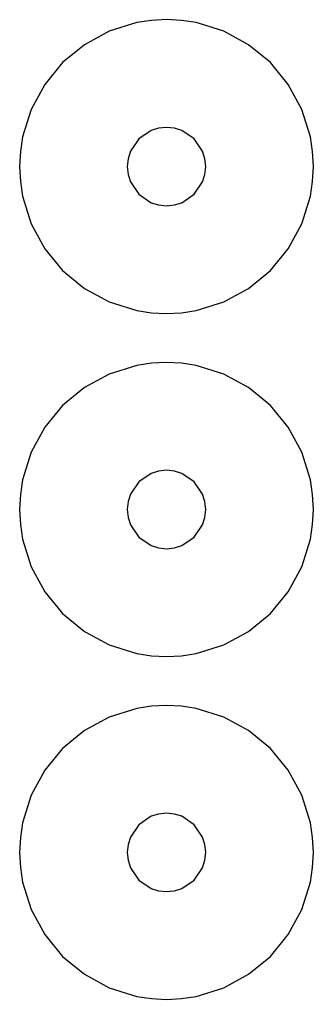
# Model space of a CAD drawing. Extents: x 4 to 202, y 4 to 290.
# Drawn here: x 165.6 to 195.6, y 190 to 290 of the extents above; entities that cross this region are included whole.
import ezdxf

# ---------------------------------------------------------------- set-up
doc = ezdxf.new("R2010")
doc.units = 0

msp = doc.modelspace()

# ---------------------------------------------------------------- linework, layer by layer
at = {"layer": 'Layer 1'}
for p, q in [((177.531977, 289.684253), (174.716324, 288.810225)), ((179.021337, 289.911557), (177.531977, 289.684253)), ((180.555, 289.989), (179.021337, 289.911557)), ((182.088663, 289.911557), (180.555, 289.989)), ((180.555, 289.989), (180.555, 289.989)), ((183.578023, 289.684253), (182.088663, 289.911557)), ((186.393676, 288.810225), (183.578023, 289.684253)), ((174.716324, 288.810225), (172.168358, 287.427235)), ((188.941642, 287.427235), (186.393676, 288.810225)), ((172.168358, 287.427235), (169.948399, 285.595601)), ((191.161601, 285.595601), (188.941642, 287.427235)), ((169.948399, 285.595601), (168.116765, 283.375642)), ((192.993235, 283.375642), (191.161601, 285.595601)), ((168.116765, 283.375642), (166.733775, 280.827676)), ((194.376225, 280.827676), (192.993235, 283.375642)), ((166.733775, 280.827676), (165.859747, 278.012023)), ((195.250253, 278.012023), (194.376225, 280.827676)), ((165.859747, 278.012023), (165.632443, 276.522663)), ((178.998023, 278.674659), (177.726576, 277.817424)), ((179.748863, 278.907734), (178.998023, 278.674659)), ((180.555, 278.989), (179.748863, 278.907734)), ((181.36114, 278.907734), (180.555, 278.989)), ((180.555, 278.989), (180.555, 278.989)), ((182.111981, 278.674659), (181.36114, 278.907734)), ((183.383427, 277.817424), (182.111981, 278.674659)), ((195.477557, 276.522663), (195.250253, 278.012023)), ((177.726576, 277.817424), (176.869341, 276.545977)), ((184.24066, 276.545977), (183.383427, 277.817424)), ((165.632443, 276.522663), (165.555, 274.989)), ((176.869341, 276.545977), (176.636266, 275.795137)), ((184.473734, 275.795137), (184.24066, 276.545977)), ((195.555, 274.989), (195.477557, 276.522663)), ((176.636266, 275.795137), (176.555, 274.989)), ((184.555, 274.989), (184.473734, 275.795137)), ((165.555, 274.989), (165.632443, 273.455336)), ((176.555, 274.989), (176.636266, 274.18286)), ((176.636266, 274.18286), (176.869341, 273.432019)), ((184.24066, 273.432019), (184.473734, 274.18286)), ((184.473734, 274.18286), (184.555, 274.989)), ((195.477557, 273.455336), (195.555, 274.989)), ((165.632443, 273.455336), (165.859747, 271.965974)), ((176.869341, 273.432019), (177.726576, 272.160572)), ((183.383427, 272.160572), (184.24066, 273.432019)), ((195.250253, 271.965974), (195.477557, 273.455336)), ((177.726576, 272.160572), (178.998023, 271.30334)), ((182.111981, 271.30334), (183.383427, 272.160572)), ((165.859747, 271.965974), (166.733775, 269.150319)), ((178.998023, 271.30334), (179.748863, 271.070266)), ((179.748863, 271.070266), (180.555, 270.989)), ((180.555, 270.989), (181.36114, 271.070266)), ((181.36114, 271.070266), (182.111981, 271.30334)), ((194.376225, 269.150319), (195.250253, 271.965974)), ((166.733775, 269.150319), (168.116765, 266.602354)), ((192.993235, 266.602354), (194.376225, 269.150319)), ((168.116765, 266.602354), (169.948399, 264.382395)), ((191.161601, 264.382395), (192.993235, 266.602354)), ((169.948399, 264.382395), (172.168358, 262.550762)), ((188.941642, 262.550762), (191.161601, 264.382395)), ((172.168358, 262.550762), (174.716324, 261.167773)), ((186.393676, 261.167773), (188.941642, 262.550762)), ((174.716324, 261.167773), (177.531977, 260.293746)), ((183.578023, 260.293746), (186.393676, 261.167773)), ((177.531977, 260.293746), (179.021337, 260.066443)), ((179.021337, 260.066443), (180.555, 259.989)), ((180.555, 259.989), (182.088663, 260.066443)), ((182.088663, 260.066443), (183.578023, 260.293746)), ((177.531977, 254.684253), (174.716324, 253.810225)), ((179.021337, 254.911557), (177.531977, 254.684253)), ((180.555, 254.989), (179.021337, 254.911557)), ((182.088663, 254.911557), (180.555, 254.989)), ((180.555, 254.989), (180.555, 254.989)), ((183.578023, 254.684253), (182.088663, 254.911557)), ((186.393676, 253.810225), (183.578023, 254.684253)), ((174.716324, 253.810225), (172.168358, 252.427235)), ((188.941642, 252.427235), (186.393676, 253.810225)), ((172.168358, 252.427235), (169.948399, 250.595601)), ((191.161601, 250.595601), (188.941642, 252.427235)), ((169.948399, 250.595601), (168.116765, 248.375642)), ((192.993235, 248.375642), (191.161601, 250.595601)), ((168.116765, 248.375642), (166.733775, 245.827676)), ((194.376225, 245.827676), (192.993235, 248.375642)), ((166.733775, 245.827676), (165.859747, 243.012023)), ((195.250253, 243.012023), (194.376225, 245.827676)), ((165.859747, 243.012023), (165.632443, 241.522663)), ((178.998023, 243.674659), (177.726576, 242.817424)), ((179.748863, 243.907734), (178.998023, 243.674659)), ((180.555, 243.989), (179.748863, 243.907734)), ((181.36114, 243.907734), (180.555, 243.989)), ((180.555, 243.989), (180.555, 243.989)), ((182.111981, 243.674659), (181.36114, 243.907734)), ((183.383427, 242.817424), (182.111981, 243.674659)), ((195.477557, 241.522663), (195.250253, 243.012023)), ((177.726576, 242.817424), (176.869341, 241.545977)), ((184.24066, 241.545977), (183.383427, 242.817424)), ((165.632443, 241.522663), (165.555, 239.989)), ((176.869341, 241.545977), (176.636266, 240.795137)), ((184.473734, 240.795137), (184.24066, 241.545977)), ((195.555, 239.989), (195.477557, 241.522663)), ((176.636266, 240.795137), (176.555, 239.989)), ((184.555, 239.989), (184.473734, 240.795137)), ((165.555, 239.989), (165.632443, 238.455336)), ((176.555, 239.989), (176.636266, 239.18286)), ((176.636266, 239.18286), (176.869341, 238.432019)), ((184.24066, 238.432019), (184.473734, 239.18286)), ((184.473734, 239.18286), (184.555, 239.989)), ((195.477557, 238.455336), (195.555, 239.989)), ((165.632443, 238.455336), (165.859747, 236.965974)), ((176.869341, 238.432019), (177.726576, 237.160573)), ((183.383427, 237.160573), (184.24066, 238.432019)), ((195.250253, 236.965974), (195.477557, 238.455336)), ((177.726576, 237.160573), (178.998023, 236.30334)), ((182.111981, 236.30334), (183.383427, 237.160573)), ((165.859747, 236.965974), (166.733775, 234.150319)), ((178.998023, 236.30334), (179.748863, 236.070266)), ((179.748863, 236.070266), (180.555, 235.989)), ((180.555, 235.989), (181.36114, 236.070266)), ((181.36114, 236.070266), (182.111981, 236.30334)), ((194.376225, 234.150319), (195.250253, 236.965974)), ((166.733775, 234.150319), (168.116765, 231.602354)), ((192.993235, 231.602354), (194.376225, 234.150319)), ((168.116765, 231.602354), (169.948399, 229.382395)), ((191.161601, 229.382395), (192.993235, 231.602354)), ((169.948399, 229.382395), (172.168358, 227.550762)), ((188.941642, 227.550762), (191.161601, 229.382395)), ((172.168358, 227.550762), (174.716324, 226.167773)), ((186.393676, 226.167773), (188.941642, 227.550762)), ((174.716324, 226.167773), (177.531977, 225.293746)), ((183.578023, 225.293746), (186.393676, 226.167773)), ((177.531977, 225.293746), (179.021337, 225.066443)), ((179.021337, 225.066443), (180.555, 224.989)), ((180.555, 224.989), (182.088663, 225.066443)), ((182.088663, 225.066443), (183.578023, 225.293746)), ((177.531977, 219.684253), (174.716324, 218.810225)), ((179.021337, 219.911557), (177.531977, 219.684253)), ((180.555, 219.989), (179.021337, 219.911557)), ((182.088663, 219.911557), (180.555, 219.989)), ((180.555, 219.989), (180.555, 219.989)), ((183.578023, 219.684253), (182.088663, 219.911557)), ((186.393676, 218.810225), (183.578023, 219.684253)), ((174.716324, 218.810225), (172.168358, 217.427235)), ((188.941642, 217.427235), (186.393676, 218.810225)), ((172.168358, 217.427235), (169.948399, 215.595601)), ((191.161601, 215.595601), (188.941642, 217.427235)), ((169.948399, 215.595601), (168.116765, 213.375642)), ((192.993235, 213.375642), (191.161601, 215.595601)), ((168.116765, 213.375642), (166.733775, 210.827676)), ((194.376225, 210.827676), (192.993235, 213.375642)), ((166.733775, 210.827676), (165.859747, 208.012023)), ((195.250253, 208.012023), (194.376225, 210.827676)), ((165.859747, 208.012023), (165.632443, 206.522663)), ((178.998023, 208.674659), (177.726576, 207.817424)), ((179.748863, 208.907734), (178.998023, 208.674659)), ((180.555, 208.989), (179.748863, 208.907734)), ((181.36114, 208.907734), (180.555, 208.989)), ((180.555, 208.989), (180.555, 208.989)), ((182.111981, 208.674659), (181.36114, 208.907734)), ((183.383427, 207.817424), (182.111981, 208.674659)), ((195.477557, 206.522663), (195.250253, 208.012023)), ((177.726576, 207.817424), (176.869341, 206.545977)), ((184.24066, 206.545977), (183.383427, 207.817424)), ((165.632443, 206.522663), (165.555, 204.989)), ((176.869341, 206.545977), (176.636266, 205.795137)), ((184.473734, 205.795137), (184.24066, 206.545977)), ((195.555, 204.989), (195.477557, 206.522663)), ((176.636266, 205.795137), (176.555, 204.989)), ((184.555, 204.989), (184.473734, 205.795137)), ((165.555, 204.989), (165.632443, 203.455336)), ((176.555, 204.989), (176.636266, 204.18286)), ((176.636266, 204.18286), (176.869341, 203.432019)), ((184.24066, 203.432019), (184.473734, 204.18286)), ((184.473734, 204.18286), (184.555, 204.989)), ((195.477557, 203.455336), (195.555, 204.989)), ((165.632443, 203.455336), (165.859747, 201.965974)), ((176.869341, 203.432019), (177.726576, 202.160573)), ((183.383427, 202.160573), (184.24066, 203.432019)), ((195.250253, 201.965974), (195.477557, 203.455336)), ((177.726576, 202.160573), (178.998023, 201.30334)), ((182.111981, 201.30334), (183.383427, 202.160573)), ((165.859747, 201.965974), (166.733775, 199.150319)), ((178.998023, 201.30334), (179.748863, 201.070266)), ((179.748863, 201.070266), (180.555, 200.989)), ((180.555, 200.989), (181.36114, 201.070266)), ((181.36114, 201.070266), (182.111981, 201.30334)), ((194.376225, 199.150319), (195.250253, 201.965974)), ((166.733775, 199.150319), (168.116765, 196.602354)), ((192.993235, 196.602354), (194.376225, 199.150319)), ((168.116765, 196.602354), (169.948399, 194.382395)), ((191.161601, 194.382395), (192.993235, 196.602354)), ((169.948399, 194.382395), (172.168358, 192.550762)), ((188.941642, 192.550762), (191.161601, 194.382395)), ((172.168358, 192.550762), (174.716324, 191.167773)), ((186.393676, 191.167773), (188.941642, 192.550762)), ((174.716324, 191.167773), (177.531977, 190.293746)), ((183.578023, 190.293746), (186.393676, 191.167773)), ((177.531977, 190.293746), (179.021337, 190.066443)), ((179.021337, 190.066443), (180.555, 189.989)), ((180.555, 189.989), (182.088663, 190.066443)), ((182.088663, 190.066443), (183.578023, 190.293746))]:
    msp.add_line(p, q, dxfattribs=at)

doc.saveas('drawing.dxf')
